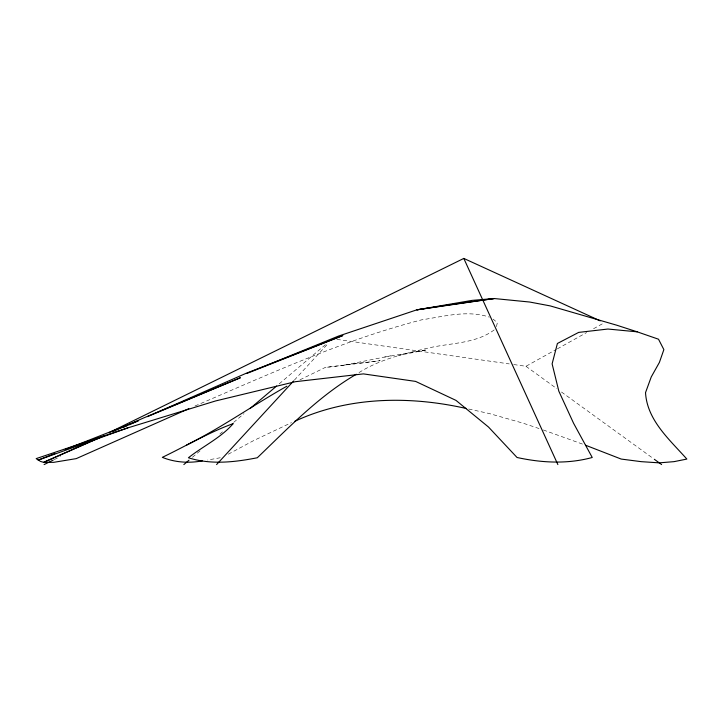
<?xml version="1.0" encoding="UTF-8"?>
<svg xmlns="http://www.w3.org/2000/svg" width="723" height="723" viewBox="0 0 723 723"><rect width="100%" height="100%" fill="white"/><g stroke="black" fill="none" stroke-linecap="round" stroke-linejoin="round"><path stroke-width="0.54" stroke-dasharray="3.62 2.71" d="M496.448 326.633L497.334 322.72L493.131 319.114M294.36 380.144L328.667 342.901M192.426 457.298L200.163 450.754M219.928 434.026L222.503 431.848M233.674 422.395L243.985 413.664M279.205 383.85L327.32 343.118M494.18 329.923C474.857 344.302 448.811 342.756 426.326 348.522C402.883 354.035 378.662 359.855 358.228 373.104M513.737 364.555L525.964 366.29L556.33 349.417M557.306 348.875L586.687 332.535M593.547 328.73L604.32 322.738M228.278 454.198L253.692 440.56L291.486 422.63M54.234 459.593L60.316 456.602M299.964 379.81L325.196 367.483L380.153 360.687L325.196 367.483M194.993 405.983C269.2 374.198 343.027 340.108 421.437 319.891C443.687 316.529 467.239 309.724 489.39 317.135M384.69 357.054L426.904 349.842L398.002 355.49M344.835 365.007L390.827 355.797M220.271 457.749L207.564 460.036M336.927 339.394L509.29 363.922M468.676 409.019L489.254 413.538L523.018 423.154L539.033 428.54M543.307 429.977L582.458 444.076M525.964 366.29L556.918 388.721M561.473 392.02L653.429 458.635"/><path stroke-width="1.08" d="M216.593 464.573L293.592 380.976M183.841 464.573L188.992 460.208M249.995 408.576L276.629 386.028M356.322 374.261C318.771 396.105 288.432 427.935 257.307 457.758C234.614 462.205 210.881 464.961 188.423 457.758C203.036 446.19 221.03 437.722 233.231 423.588C208.604 432.544 185.901 446.037 162.323 457.352C174.984 462.476 188.911 463.38 202.286 460.876M286.85 386.218C253.059 405.223 221.374 427.754 186.624 445.052M44.103 464.573L53.222 460.09M108.983 432.706L463.805 258.427L600.217 320.858M101.048 436.855L43.624 462.34L40.506 461.419L36.15 458.626L127.817 427.88L215.544 400.958L295.382 381.69L363.38 373.89L415.598 381.401L455.987 400.388L488.486 427.022L517.044 457.487C541.807 462.892 567.582 464.247 592.236 457.487L573.538 423.181L558.834 391.197L552.119 363.859L557.397 343.488L578.662 332.399L607.926 329.037L637.198 331.83L658.508 339.214L663.868 349.616L659.403 362.404L651.242 376.954L645.522 392.634C647.103 420.307 669.67 439.692 686.85 459.069L673.999 461.654L659.249 462.856L641.184 461.654L621.211 459.069L585.621 445.251M113.348 431.387L143.091 418.183L240.388 377.74L147.438 416.638L246.073 373.321L342.847 335.535L246.733 373.511L338.481 336.087L416.782 309.851L472.056 300.388L494.189 298.536L529.679 302.033L550.185 305.892L616.773 325.214L637.198 331.83M104.32 435.716L43.624 462.34L53.647 462.34L76.24 458.626L188.83 408.676M123.859 427.139L126.95 425.784M129.01 424.88L138.265 420.822L65.251 449.471M294.595 421.392C348.161 396.367 409.652 395.662 466.507 408.54M54.821 453.565L38.138 460.117L127.817 427.88M654.342 459.295L661.626 464.573M463.805 258.427L557.867 464.573M446.453 305.287L416.782 309.851L494.189 298.536L446.453 305.287"/></g></svg>
